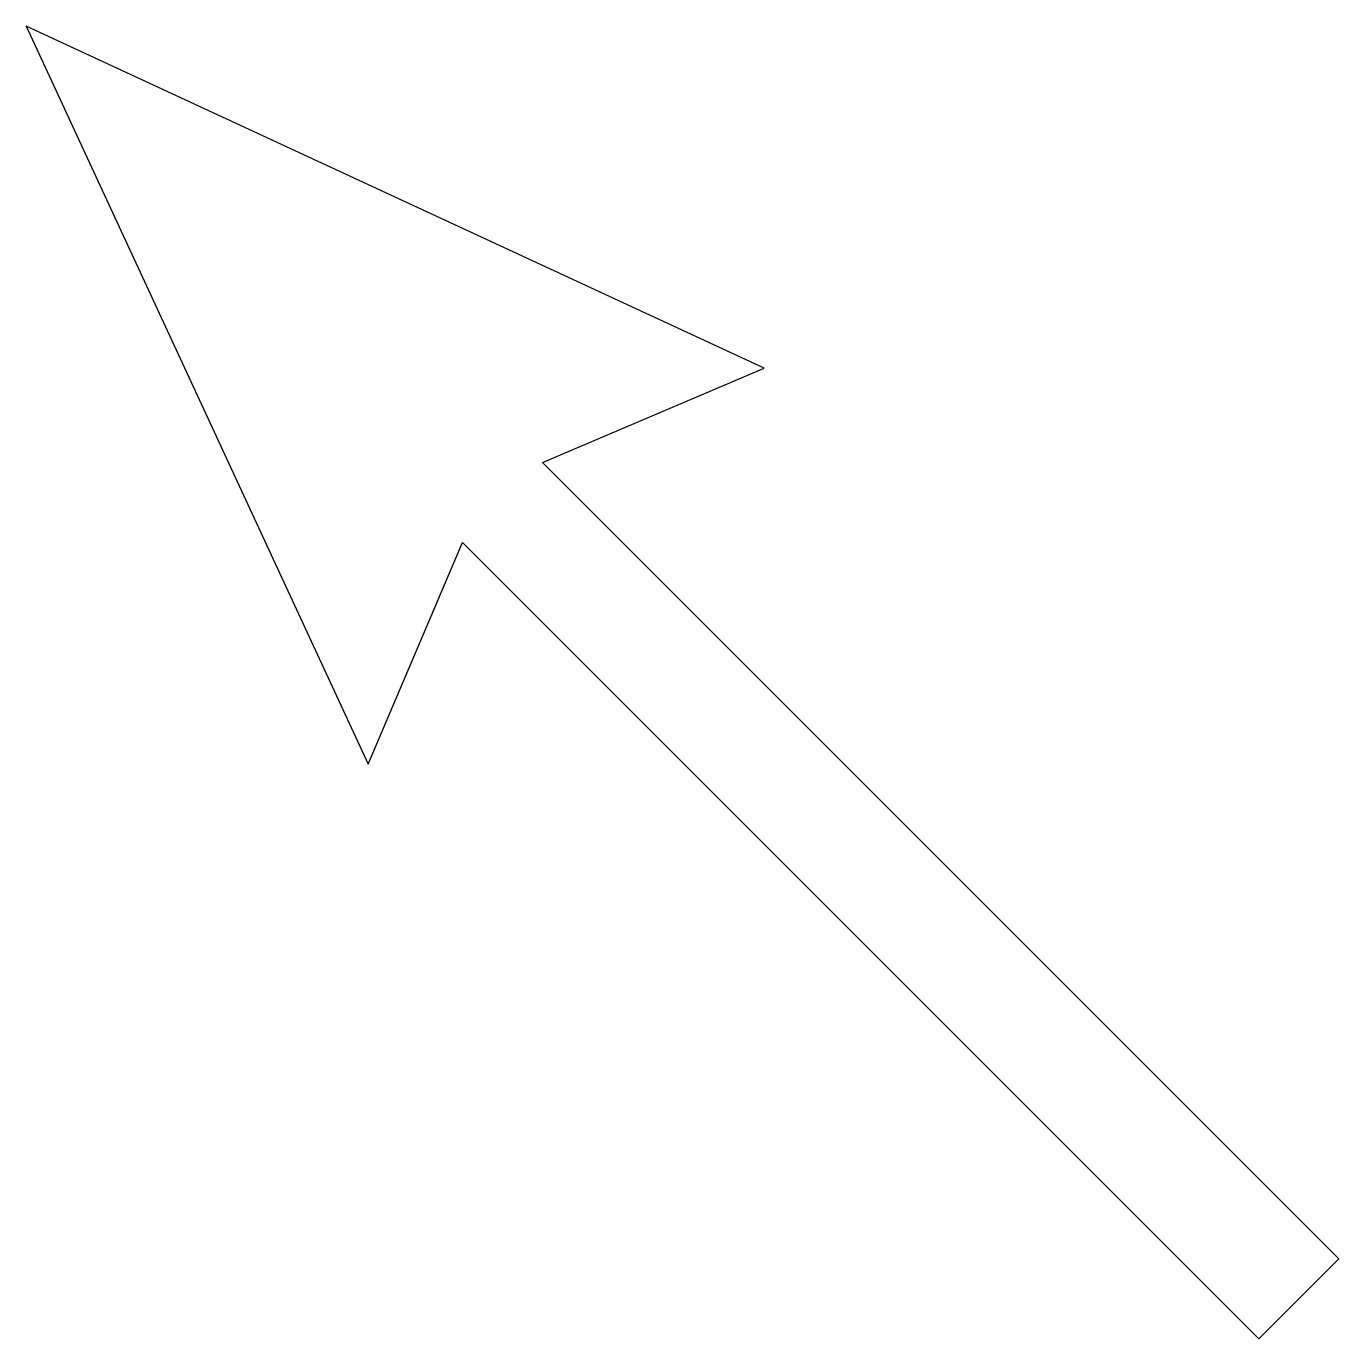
# Model space of a CAD drawing. Extents: x -20 to 380, y -20 to 297.
# Drawn here: x 0 to 11.28, y 285.72 to 297 of the extents above; entities that cross this region are included whole.
import ezdxf

# ---------------------------------------------------------------- set-up
doc = ezdxf.new("R2010")
doc.units = 0

msp = doc.modelspace()

# ---------------------------------------------------------------- linework, layer by layer
at = {"layer": 'Layer 1'}
for p, q in [((0, 297), (2.9375, 290.65625)), ((6.34375, 294.0625), (0, 297)), ((4.4375, 293.25), (6.34375, 294.0625)), ((11.28125, 286.40625), (4.4375, 293.25)), ((2.9375, 290.65625), (3.75, 292.5625)), ((3.75, 292.5625), (10.59375, 285.71875)), ((10.59375, 285.71875), (11.28125, 286.40625)), ((10.59375, 285.71875), (10.59375, 285.71875))]:
    msp.add_line(p, q, dxfattribs=at)

doc.saveas('drawing.dxf')
